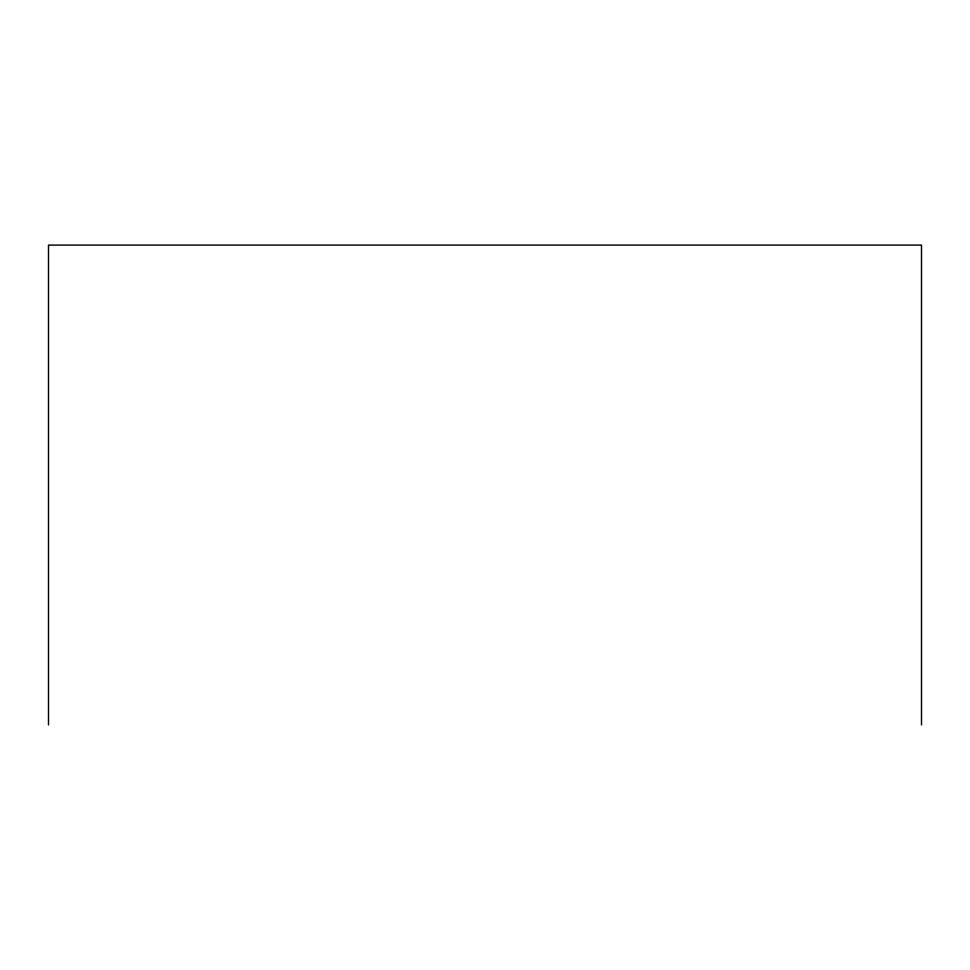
<?xml version="1.0" encoding="UTF-8"?>
<svg xmlns="http://www.w3.org/2000/svg" width="970" height="970" viewBox="0 0 970 970"><rect width="100%" height="100%" fill="white"/><g stroke="black" fill="none" stroke-linecap="round" stroke-linejoin="round"><path stroke-width="1.45" d="M921.5 724.905L921.5 245.095L48.5 245.095L48.5 724.905"/></g></svg>
